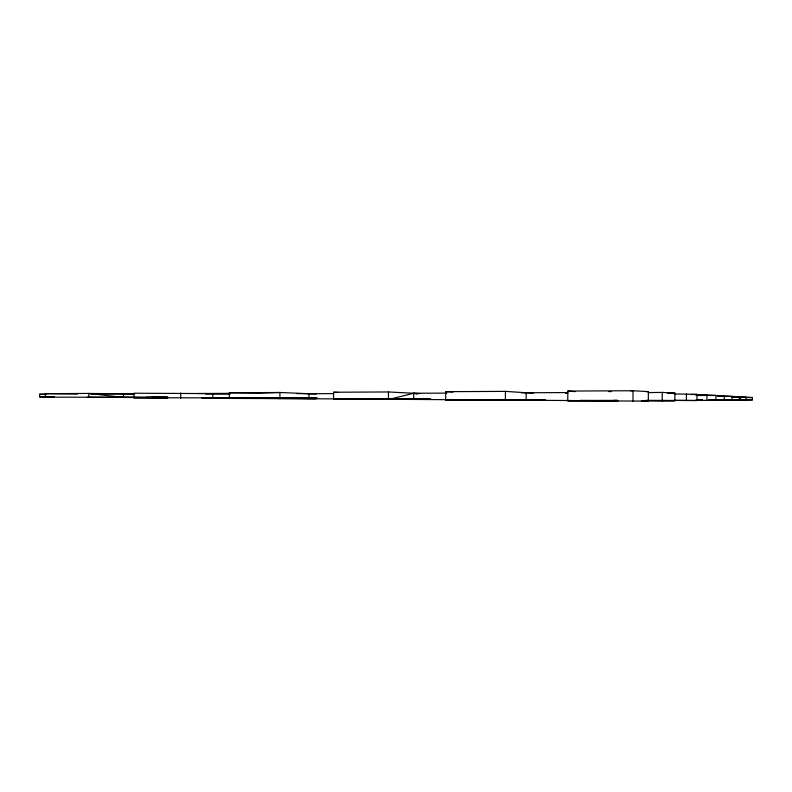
<?xml version="1.0" encoding="UTF-8"?>
<svg xmlns="http://www.w3.org/2000/svg" width="792" height="792" viewBox="0 0 792 792"><rect width="100%" height="100%" fill="white"/><g stroke="black" fill="none" stroke-linecap="round" stroke-linejoin="round"><path stroke-width="1.19" d="M123.522 393.862L123.512 397.435L88.793 393.446L45.362 393.664L45.342 397.129L167.864 397.445M212.8 398.059L212.82 393.446M526.145 400.227L526.175 392.753M54.282 396.96L39.6 396.861L39.61 394.258L45.738 394.228M88.773 397.435L88.793 393.446L134.6 394M316.939 398L133.858 397.752L133.878 393.228L230.056 393.683M180.665 398.079L180.695 392.99M316.176 398.713L229.314 398.416L229.343 392.753L279.932 392.495L316.216 394.03M279.903 398.772L279.932 392.495L257.568 393.228M348.965 398.772L430.66 399.326L333.551 399.148L333.59 392.238L388.486 391.961L419.75 393.565M388.486 391.961L388.446 399.534L413.691 393.258L446.767 393.109M465.142 399.564L545.015 400.108L445.678 399.94L445.718 391.674L505.435 391.377L533.254 393.228M505.395 400.356L505.435 391.377M567.765 400.802L567.814 391.07L633.026 390.743L648.361 391.614L648.311 401.079L567.765 400.802L617.463 400.376L613.78 400.356M632.976 401.257L633.026 390.743L630.61 390.832M641.461 400.772L662.201 400.91L662.241 392.406L648.826 392.594M662.201 400.91L674.843 400.762L674.883 393.129L662.241 392.406M645.935 400.356L696.99 400.505L697.019 394.396L674.19 393.951M697.168 400.326L706.919 400.386L706.949 394.96L697.148 395.079M715.918 400.287L715.948 395.475L696.178 395.465M724.254 400.188L724.284 395.95L718.156 395.941M739.223 400.01L739.243 396.802L731.986 396.792M740.381 400L740.401 396.861M706.919 400.386L752.39 399.861L752.4 397.544L706.949 394.96L695.97 395.099M308.93 398.722L308.959 393.723L333.64 393.614M686.387 400.633L686.456 393.792M151.896 397.178L159.192 397.158M565.508 393.248L567.913 393.159M608.899 391.634L611.315 391.545M645.916 391.654L648.361 391.614M667.547 393.228L674.883 393.129M690.842 394.475L697.019 394.396M696.782 399.703L702.573 399.653L696.544 399.623M90.892 394.02L134.492 393.812M196.871 393.515L229.759 393.357M205.633 394.02L230.116 393.911M521.294 392.773L567.666 392.575M445.678 399.94L545.094 399.683M229.314 398.416L316.384 398.327L263.449 397.98M333.551 399.148L429.531 398.911L425.819 398.742M45.342 397.129L53.995 397.129M156.826 397.188L167.508 397.198M133.858 397.752L167.35 397.742L163.766 397.257M717.433 396.376L732.026 396.386L732.006 400.099L708.899 399.95M731.511 397.168L745.985 397.178L745.965 399.93L708.988 399.821M39.6 396.861L54.222 396.871M745.183 397.544L752.4 397.544M710.305 399.594L752.39 399.861M696.742 399.871L701.603 399.901M696.029 399.99L702.336 400.198M709.444 400.069L725.294 400.178M674.754 400.356L696.99 400.505M289.872 397.98L316.978 398.158M408.504 398.772L429.531 398.911M146.183 397.188L168.092 397.337M380.586 398.772L430.709 399.118M496.901 399.564L544.946 399.891M641.876 400.544L674.843 400.762M117.949 397.188L167.716 397.525M233.759 397.98L316.058 398.544M580.437 400.356L618.285 400.613M87.249 397.188L167.35 397.742M201.752 397.98L617.73 400.861M642.193 401.029L648.311 401.079M296.713 393.594L308.959 393.723M39.61 394.258L45.708 394.327M45.362 393.664L77.517 394.02M229.343 392.753L259.984 393.218M333.59 392.238L338.323 392.456M445.718 391.674L453.014 392.099M406.058 398.812L408.484 398.96M567.814 391.07L575.081 391.634M153.163 397.178L155.529 397.445M417.156 394.168L413.691 393.258L413.691 399.445"/></g></svg>
